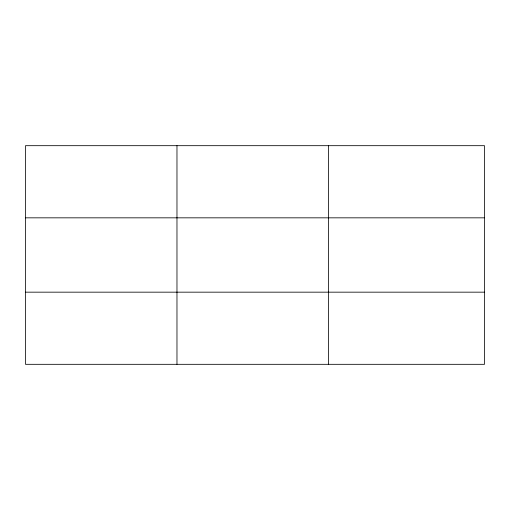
<?xml version="1.0" encoding="UTF-8"?>
<svg xmlns="http://www.w3.org/2000/svg" width="510" height="510" viewBox="0 0 510 510"><rect width="100%" height="100%" fill="white"/><g stroke="black" fill="none" stroke-linecap="round" stroke-linejoin="round"><path stroke-width="0.76" d="M176.97 145.681L176.97 364.318M328.44 145.681L328.44 364.318M484.5 217.834L484.5 145.681L25.5 145.681L25.5 364.318L484.5 364.318L484.5 217.834L25.5 217.834M25.5 292.166L484.5 292.166"/></g></svg>
